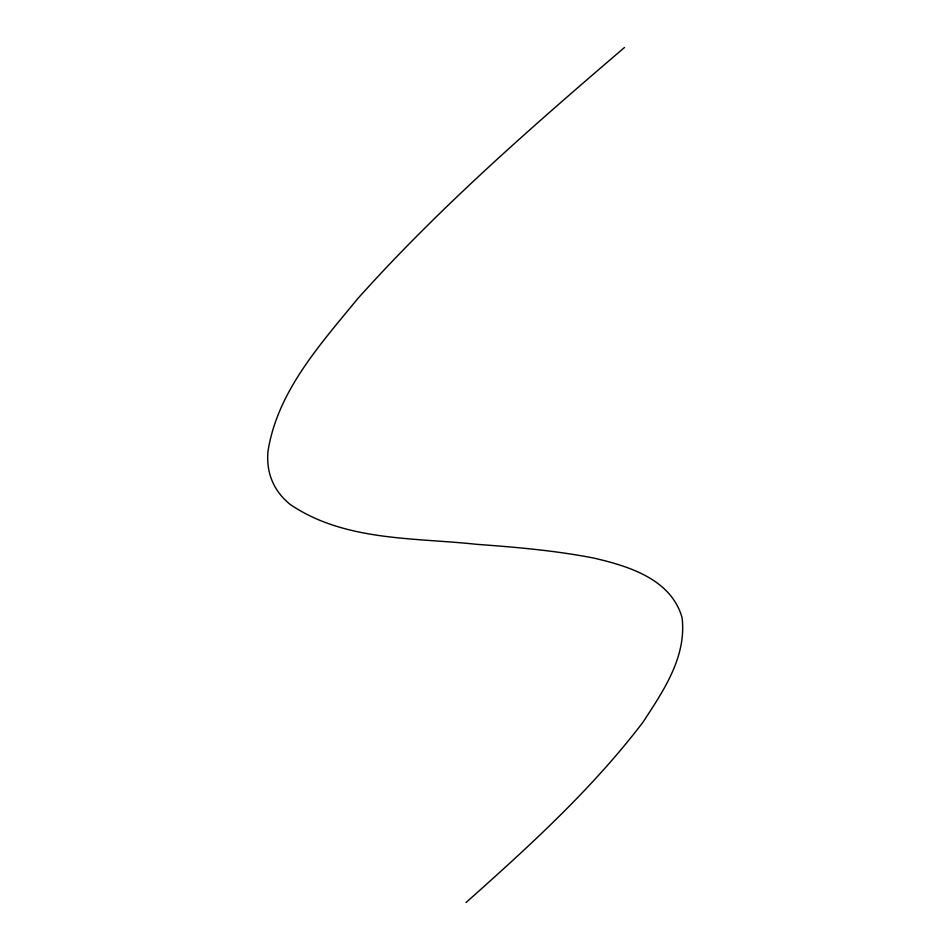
<?xml version="1.0" encoding="UTF-8"?>
<svg xmlns="http://www.w3.org/2000/svg" width="950" height="950" viewBox="0 0 950 950"><rect width="100%" height="100%" fill="white"/><g stroke="black" fill="none" stroke-linecap="round" stroke-linejoin="round"><path stroke-width="1.43" d="M466.07 902.5C528.936 846.498 591.66 789.509 642.901 722.321C663.29 691.113 686.731 657.008 682.1 617.797C671.222 579.049 628.508 566.105 593.596 558.03C555.002 550.525 515.791 547.188 476.627 544.326C413.963 537.522 344.458 541.417 290.154 504.402A531.014 171.131 -24.2 0 1 267.912 451.856C277.067 391.697 320.281 344.482 357.378 299.048C439.078 207.777 531.561 127.015 624.494 47.5"/></g></svg>
